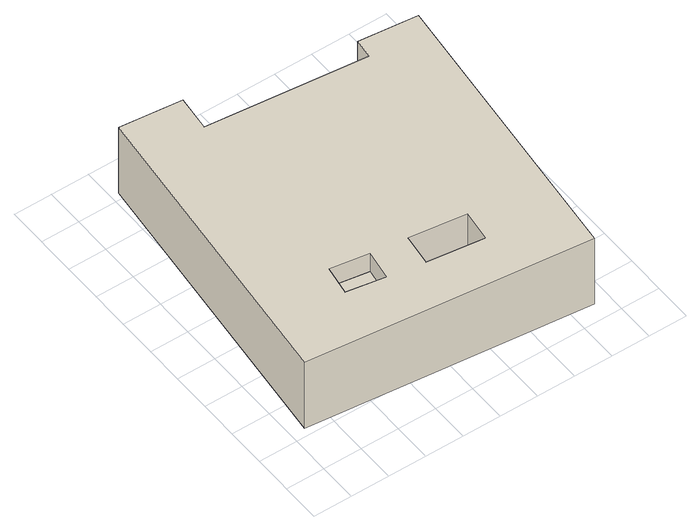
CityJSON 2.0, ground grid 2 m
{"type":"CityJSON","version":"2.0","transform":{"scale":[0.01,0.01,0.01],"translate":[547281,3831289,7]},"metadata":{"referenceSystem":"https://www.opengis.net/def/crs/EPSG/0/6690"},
"CityObjects":{
"building1":{"type":"Building","attributes":{"class":"3001","usage":"461","measuredHeight":-9999,"storeysAboveGround":9999,"BuildingDetailAttribute.buildingRoofEdgeArea":-9999,"BuildingDetailAttribute.buildingStructureType":"611","BuildingDetailAttribute.buildingStructureOrgType":"9","BuildingDetailAttribute.detailedUsage":"461","BuildingDetailAttribute.groundFloorUsage":"9999","BuildingDetailAttribute.secondFloorUsage":"9999","BuildingDetailAttribute.thirdFloorUsage":"9999","BuildingDetailAttribute.basementFirstUsage":"9999","BuildingDetailAttribute.basementSecondUsage":"9999","BuildingDetailAttribute.specifiedBuildingCoverageRate":80,"BuildingDetailAttribute.surveyYear":2017,"BuildingIDAttribute.prefecture":"27","BuildingIDAttribute.city":"27119"},"geometry":[{"type":"Solid","lod":"1","boundaries":[[[[0,1,2,3]],[[2,4,5,3]],[[1,6,4,2]],[[0,7,6,1]],[[3,5,7,0]],[[4,6,7,5]]]]}]},
"building2":{"type":"Building","attributes":{"class":"3001","usage":"461","measuredHeight":4.2,"storeysAboveGround":9999,"BuildingDetailAttribute.buildingRoofEdgeArea":-9999,"BuildingDetailAttribute.buildingStructureType":"611","BuildingDetailAttribute.buildingStructureOrgType":"9","BuildingDetailAttribute.detailedUsage":"461","BuildingDetailAttribute.groundFloorUsage":"9999","BuildingDetailAttribute.secondFloorUsage":"9999","BuildingDetailAttribute.thirdFloorUsage":"9999","BuildingDetailAttribute.basementFirstUsage":"9999","BuildingDetailAttribute.basementSecondUsage":"9999","BuildingDetailAttribute.specifiedBuildingCoverageRate":80,"BuildingDetailAttribute.surveyYear":2017,"BuildingIDAttribute.prefecture":"27","BuildingIDAttribute.city":"27119"},"geometry":[{"type":"Solid","lod":"1","boundaries":[[[[8,9,10,11,12,13,14,15],[16,17,18,19],[20,21,22,23]],[[14,24,25,15]],[[13,26,24,14]],[[12,27,26,13]],[[11,28,27,12]],[[10,29,28,11]],[[9,30,29,10]],[[8,31,30,9]],[[15,25,31,8]],[[18,32,33,19]],[[17,34,32,18]],[[16,35,34,17]],[[19,33,35,16]],[[22,36,37,23]],[[21,38,36,22]],[[20,39,38,21]],[[23,37,39,20]],[[24,26,27,28,29,30,31,25],[32,34,35,33],[36,38,39,37]]]]}]}
},
"vertices":[
[460,474,59],[485,626,59],[683,594,59],[658,441,59],[683,594,359],[658,441,359],[485,626,359],[460,474,359],
[73,242,55],[240,1837,55],[561,1803,55],[542,1620,55],[1365,1534,55],[1375,1634,55],[1679,1602,55],[1520,90,55],[1160,532,55],[868,569,55],[848,409,55],[1140,372,55],[683,594,55],[485,626,55],[460,474,55],[658,441,55],[1679,1602,475],[1520,90,475],[1375,1634,475],[1365,1534,475],[542,1620,475],[561,1803,475],[240,1837,475],[73,242,475],[848,409,475],[1140,372,475],[868,569,475],[1160,532,475],[460,474,475],[658,441,475],[485,626,475],[683,594,475]
]}
